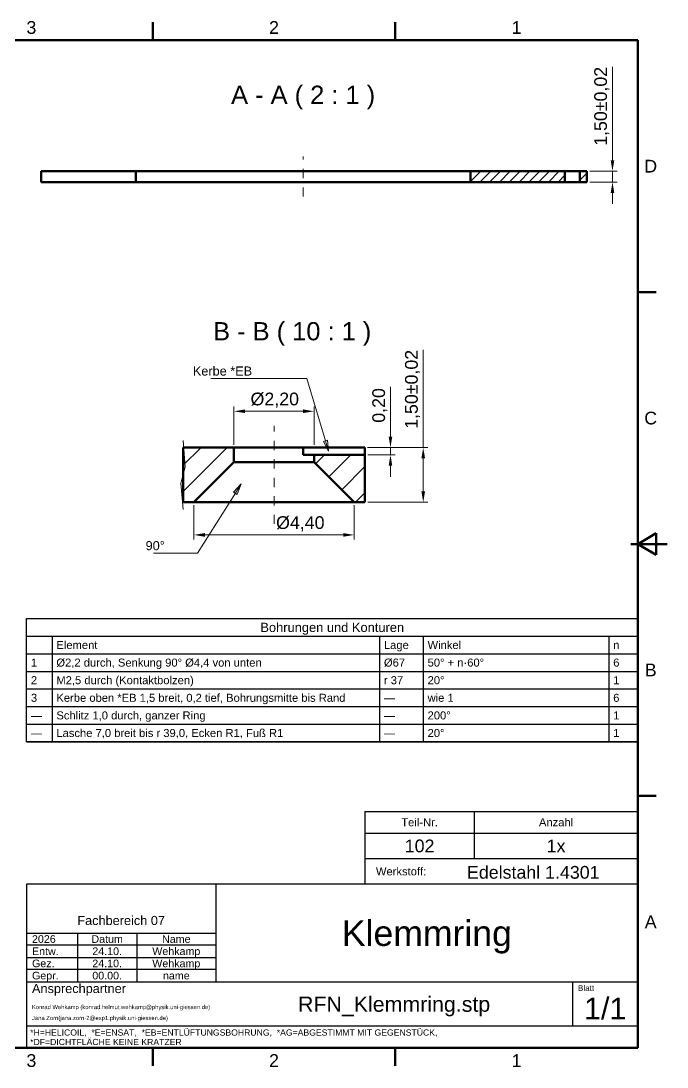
# Model space of a CAD drawing. Header units: inches. Extents: x 0.8 to 17.2, y 0.6 to 12.1.
# Drawn here: x 10.21 to 17.2, y 0.68 to 12.01 of the extents above; entities that cross this region are included whole.
import ezdxf
from ezdxf.enums import TextEntityAlignment as Align

# ---------------------------------------------------------------- set-up
doc = ezdxf.new("R2010")
doc.units = ezdxf.units.IN
doc.header["$MEASUREMENT"] = 0
doc.linetypes.add('CENTER2', pattern=[1.125, 0.75, -0.125, 0.125, -0.125])
doc.layers.get('0').update_dxf_attribs({"lineweight": 25})
for name, color, linetype, lineweight in [('BEMASSUNG', 7, 'Continuous', 18), ('MITTELLINIE', 7, 'CENTER2', 18), ('RAHMEN', 7, 'Continuous', 50), ('SCHRAFFUR', 7, 'Continuous', 18), ('SCHRIFTFELD', 7, 'Continuous', 25), ('SICHTKANTE', 7, 'Continuous', 50), ('TEXT', 7, 'Continuous', 18)]:
    doc.layers.add(name, color=color, linetype=linetype, lineweight=lineweight)
doc.styles.add('ISO_14', font='arial.ttf')
doc.styles.add('ISO_15', font='arial.ttf')
doc.styles.add('ISO_20', font='arial.ttf')
doc.styles.add('ISO_72', font='arial.ttf')
doc.styles.add('ISO_75', font='arial.ttf')
doc.styles.add('ISO_76', font='arial.ttf')
doc.styles.add('ISO_78', font='arial.ttf')
doc.styles.add('ISO_79', font='arial.ttf')
doc.styles.add('ISO_80', font='arial.ttf')
doc.styles.add('ISO_82', font='arial.ttf')
doc.styles.add('ISO_83', font='arial.ttf')
doc.styles.add('ISO_84', font='arial.ttf')
doc.styles.add('ISO_85', font='arial.ttf')
doc.styles.add('ISO_86', font='arial.ttf')
doc.styles.add('ISO_87', font='arial.ttf')
doc.styles.add('ISO_89', font='arial.ttf')
doc.styles.add('ISO_92', font='arial.ttf')
doc.styles.add('ISO_95', font='arial.ttf')
doc.styles.add('ISO_98', font='arial.ttf')
doc.styles.add('ISO_DWG_RFN', font='arial.ttf')
doc.dimstyles.new('DWG_RFN', dxfattribs={"dimtxt": 0.137795, "dimasz": 0.11811, "dimexe": 0.049213, "dimexo": 0.031496, "dimgap": 0.031496, "dimtad": 1, "dimlfac": 25.4, "dimtxsty": 'ISO_DWG_RFN', "dimcen": 2.5, "dimclrd": 7, "dimclre": 7, "dimclrt": 7, "dimadec": 1, "dimazin": 3, "dimtfac": 1, "dimtmove": 0, "dimatfit": 3, "dimfxl": 0, "dimlwd": 18, "dimlwe": 18})

# ---------------------------------------------------------------- blocks, each defined once
blk = doc.blocks.new('Leader Text1')
at = {"layer": 'BEMASSUNG', "color": 7, "lineweight": 18}
for p, q in [((13.299, 8.136), (12.748, 8.136)), ((13.501, 7.462), (13.299, 8.136)), ((13.524, 7.468), (13.479, 7.455)), ((13.479, 7.455), (13.535, 7.348)), ((13.501, 7.462), (13.535, 7.348)), ((13.535, 7.348), (13.524, 7.468))]:
    blk.add_line(p, q, dxfattribs=at)
at = {"layer": 'BEMASSUNG', "color": 7, "lineweight": 18, "flags": 128}
blk.add_lwpolyline([(13.479, 7.455), (13.535, 7.348), (13.524, 7.468), (13.479, 7.455)], dxfattribs=at)
at = {"layer": 'BEMASSUNG', "color": 7}
blk.add_solid([(13.479, 7.455), (13.535, 7.348), (13.524, 7.468), (13.479, 7.455)], dxfattribs=at)
blk = doc.blocks.new('Leader Text2')
at = {"layer": 'BEMASSUNG', "color": 7, "lineweight": 18}
for p, q in [((12.591, 6.994), (12.508, 6.907)), ((12.527, 6.894), (12.591, 6.994)), ((12.547, 6.882), (12.591, 6.994)), ((12.527, 6.894), (12.118, 6.246)), ((12.508, 6.907), (12.547, 6.882)), ((12.118, 6.246), (11.803, 6.246))]:
    blk.add_line(p, q, dxfattribs=at)
at = {"layer": 'BEMASSUNG', "color": 7, "lineweight": 18, "flags": 128}
blk.add_lwpolyline([(12.547, 6.882), (12.591, 6.994), (12.508, 6.907), (12.547, 6.882)], dxfattribs=at)
at = {"layer": 'BEMASSUNG', "color": 7}
blk.add_solid([(12.547, 6.882), (12.591, 6.994), (12.508, 6.907), (12.547, 6.882)], dxfattribs=at)
blk = doc.blocks.new('Hatch_1')
at = {"layer": 'SCHRAFFUR', "color": 7, "linetype": 'Continuous', "lineweight": 18}
blk.add_line((15.514, 9.786), (15.591, 9.863), dxfattribs=at)
blk = doc.blocks.new('Hatch_2')
at = {"layer": 'SCHRAFFUR', "color": 7, "linetype": 'Continuous', "lineweight": 18}
for p, q in [((14.331, 9.876), (14.337, 9.882)), ((14.331, 9.77), (14.443, 9.882)), ((14.431, 9.764), (14.549, 9.882)), ((14.537, 9.764), (14.655, 9.882)), ((14.643, 9.764), (14.761, 9.882)), ((14.749, 9.764), (14.867, 9.882)), ((14.855, 9.764), (14.973, 9.882)), ((14.961, 9.764), (15.079, 9.882)), ((15.067, 9.764), (15.185, 9.882)), ((15.173, 9.764), (15.291, 9.882)), ((15.279, 9.764), (15.352, 9.837))]:
    blk.add_line(p, q, dxfattribs=at)
blk = doc.blocks.new('Hatch_3')
at = {"layer": 'SCHRAFFUR', "color": 7, "linetype": 'Continuous', "lineweight": 18}
for p, q in [((11.22, 6.695), (11.415, 6.89)), ((11.22, 6.412), (11.698, 6.89))]:
    blk.add_line(p, q, dxfattribs=at)
blk = doc.blocks.new('Hatch_4')
at = {"layer": 'SCHRAFFUR', "color": 7, "linetype": 'Continuous', "lineweight": 18}
for p, q in [((12.655, 6.715), (12.751, 6.811)), ((12.796, 6.574), (13.034, 6.811)), ((12.938, 6.432), (13.189, 6.684)), ((13.087, 6.299), (13.189, 6.401))]:
    blk.add_line(p, q, dxfattribs=at)
blk = doc.blocks.new('*D15')
at = {"layer": 'BEMASSUNG', "color": 7, "lineweight": 18, "transparency": 16777216}
for p, q in [((14.205, 7.506), (14.205, 8.046)), ((13.958, 7.388), (14.254, 7.388)), ((14.205, 7.309), (14.205, 7.388)), ((13.961, 7.309), (14.254, 7.309)), ((14.205, 7.191), (14.205, 7.073))]:
    blk.add_line(p, q, dxfattribs=at)
at = {"layer": 'BEMASSUNG', "color": 7, "transparency": 16777216}
for points in [[(14.185, 7.506), (14.224, 7.506), (14.205, 7.388)], [(14.185, 7.191), (14.224, 7.191), (14.205, 7.309)]]:
    blk.add_solid(points, dxfattribs=at)
at = {"layer": 'Defpoints', "color": 0, "transparency": 16777216}
for p in [(13.926, 7.388), (14.205, 7.388), (13.929, 7.309)]:
    blk.add_point(p, dxfattribs=at)
at = {"layer": 'BEMASSUNG', "color": 7, "lineweight": 18, "transparency": 16777216, "insert": (14.008, 7.657), "char_height": 0.1378, "attachment_point": 1, "rotation": 90, "style": 'ISO_DWG_RFN'}
blk.add_mtext('\\A1;{0,20}', dxfattribs=at)
blk = doc.blocks.new('*D16')
at = {"layer": 'BEMASSUNG', "color": 7, "lineweight": 18, "transparency": 16777216}
for p, q in [((12.079, 6.766), (12.079, 6.394)), ((13.811, 6.766), (13.811, 6.394)), ((12.197, 6.443), (13.693, 6.443))]:
    blk.add_line(p, q, dxfattribs=at)
at = {"layer": 'BEMASSUNG', "color": 7, "transparency": 16777216}
for points in [[(12.197, 6.463), (12.197, 6.423), (12.079, 6.443)], [(13.693, 6.463), (13.693, 6.423), (13.811, 6.443)]]:
    blk.add_solid(points, dxfattribs=at)
at = {"layer": 'Defpoints', "color": 0, "transparency": 16777216}
for p in [(12.079, 6.797), (13.811, 6.797), (13.811, 6.443)]:
    blk.add_point(p, dxfattribs=at)
at = {"layer": 'BEMASSUNG', "color": 7, "lineweight": 18, "transparency": 16777216, "insert": (12.967, 6.645), "char_height": 0.1378, "attachment_point": 1, "style": 'ISO_DWG_RFN'}
blk.add_mtext('\\A1;{Ø4,40}', dxfattribs=at)
blk = doc.blocks.new('*D17')
at = {"layer": 'BEMASSUNG', "color": 7, "lineweight": 18, "transparency": 16777216}
for p, q in [((12.512, 7.419), (12.512, 7.831)), ((13.378, 7.419), (13.378, 7.831)), ((12.63, 7.781), (13.26, 7.781))]:
    blk.add_line(p, q, dxfattribs=at)
at = {"layer": 'BEMASSUNG', "color": 7, "transparency": 16777216}
for points in [[(12.63, 7.801), (12.63, 7.762), (12.512, 7.781)], [(13.26, 7.801), (13.26, 7.762), (13.378, 7.781)]]:
    blk.add_solid(points, dxfattribs=at)
at = {"layer": 'Defpoints', "color": 0, "transparency": 16777216}
for p in [(13.378, 7.781), (12.512, 7.388), (13.378, 7.388)]:
    blk.add_point(p, dxfattribs=at)
at = {"layer": 'BEMASSUNG', "color": 7, "lineweight": 18, "transparency": 16777216, "insert": (12.691, 7.983), "char_height": 0.1378, "attachment_point": 1, "style": 'ISO_DWG_RFN'}
blk.add_mtext('\\A1;{Ø2,20}', dxfattribs=at)
blk = doc.blocks.new('*D18')
at = {"layer": 'BEMASSUNG', "color": 7, "lineweight": 18, "transparency": 16777216}
for p, q in [((16.606, 10.498), (16.606, 11.509)), ((16.362, 10.38), (16.656, 10.38)), ((16.606, 10.262), (16.606, 10.38)), ((16.362, 10.262), (16.656, 10.262)), ((16.606, 10.144), (16.606, 10.026))]:
    blk.add_line(p, q, dxfattribs=at)
at = {"layer": 'BEMASSUNG', "color": 7, "transparency": 16777216}
for points in [[(16.587, 10.498), (16.626, 10.498), (16.606, 10.38)], [(16.587, 10.144), (16.626, 10.144), (16.606, 10.262)]]:
    blk.add_solid(points, dxfattribs=at)
at = {"layer": 'Defpoints', "color": 0, "transparency": 16777216}
for p in [(16.331, 10.38), (16.606, 10.38), (16.331, 10.262)]:
    blk.add_point(p, dxfattribs=at)
at = {"layer": 'BEMASSUNG', "color": 7, "lineweight": 18, "transparency": 16777216, "insert": (16.409, 10.654), "char_height": 0.1378, "attachment_point": 1, "rotation": 90, "style": 'ISO_DWG_RFN'}
blk.add_mtext('\\A1;{1,50±0,02}', dxfattribs=at)
blk = doc.blocks.new('*D24')
at = {"layer": 'BEMASSUNG', "color": 7, "lineweight": 18, "transparency": 16777216}
for p, q in [((14.559, 7.388), (14.559, 8.446)), ((13.958, 7.388), (14.608, 7.388)), ((14.559, 6.915), (14.559, 7.27)), ((13.961, 6.797), (14.608, 6.797))]:
    blk.add_line(p, q, dxfattribs=at)
at = {"layer": 'BEMASSUNG', "color": 7, "transparency": 16777216}
for points in [[(14.539, 7.27), (14.579, 7.27), (14.559, 7.388)], [(14.539, 6.915), (14.579, 6.915), (14.559, 6.797)]]:
    blk.add_solid(points, dxfattribs=at)
at = {"layer": 'Defpoints', "color": 0, "transparency": 16777216}
for p in [(13.926, 7.388), (14.559, 7.388), (13.929, 6.797)]:
    blk.add_point(p, dxfattribs=at)
at = {"layer": 'BEMASSUNG', "color": 7, "lineweight": 18, "transparency": 16777216, "insert": (14.362, 7.591), "char_height": 0.1378, "attachment_point": 1, "rotation": 90, "style": 'ISO_DWG_RFN'}
blk.add_mtext('\\A1;{1,50±0,02}', dxfattribs=at)

msp = doc.modelspace()

# ---------------------------------------------------------------- linework, layer by layer
at = {"layer": 'BEMASSUNG'}
for p, q in [((12.74803, 8.13583), (12.26083, 8.13583)), ((11.80315, 6.24606), (11.64075, 6.24606))]:
    msp.add_line(p, q, dxfattribs=at)
at = {"layer": 'MITTELLINIE', "ltscale": 0.096238}
msp.add_line((13.25984, 10.10433), (13.25984, 10.5374), dxfattribs=at)
at = {"layer": 'MITTELLINIE', "ltscale": 0.085898}
msp.add_line((12.94488, 6.56102), (12.94488, 7.62402), dxfattribs=at)
at = {"layer": 'RAHMEN'}
for p, q in [((11.63255, 11.79724), (11.63255, 11.99409)), ((14.25722, 11.79724), (14.25722, 11.99409)), ((16.88189, 11.79724), (1.13386, 11.79724)), ((16.88189, 0.89173), (16.88189, 11.79724)), ((16.88189, 9.07087), (17.07874, 9.07087)), ((17.07874, 6.4626), (16.88189, 6.34449)), ((17.07874, 6.22638), (17.07874, 6.4626)), ((17.19685, 6.34449), (16.80315, 6.34449)), ((16.88189, 6.34449), (17.07874, 6.34449)), ((16.88189, 6.34449), (17.07874, 6.22638)), ((16.88189, 3.61811), (17.07874, 3.61811)), ((1.13386, 0.89173), (16.88189, 0.89173)), ((11.63255, 0.89173), (11.63255, 0.69488)), ((14.25722, 0.89173), (14.25722, 0.69488))]:
    msp.add_line(p, q, dxfattribs=at)
at = {"layer": 'SCHRIFTFELD'}
for p, q in [((10.26772, 5.5374), (16.88189, 5.5374)), ((10.26772, 4.20354), (10.26772, 5.5374)), ((16.88189, 5.5374), (16.88189, 4.20354)), ((10.26772, 5.34685), (16.88189, 5.34685)), ((10.54331, 5.34685), (10.54331, 4.20354)), ((14.08661, 5.34685), (14.08661, 4.20354)), ((14.55906, 5.34685), (14.55906, 4.20354)), ((16.56693, 5.34685), (16.56693, 4.20354)), ((10.26772, 5.1563), (16.88189, 5.1563)), ((10.26772, 4.96575), (16.88189, 4.96575)), ((10.26772, 4.7752), (16.88189, 4.7752)), ((10.26772, 4.58465), (16.88189, 4.58465)), ((10.26772, 4.39409), (16.88189, 4.39409)), ((16.88189, 4.20354), (10.26772, 4.20354)), ((10.26772, 4.20354), (16.88189, 4.20354)), ((13.92913, 3.45079), (13.92913, 2.66339)), ((13.92913, 3.45079), (16.88189, 3.45079)), ((15.11024, 3.45079), (15.11024, 2.93898)), ((13.92913, 3.21457), (16.88189, 3.21457)), ((13.92913, 2.93898), (16.88189, 2.93898)), ((10.26772, 2.66339), (10.26772, 0.89173)), ((16.88189, 2.66339), (10.26772, 2.66339)), ((12.31496, 2.66339), (12.31496, 1.60433)), ((16.88189, 0.89173), (16.88189, 2.66339)), ((10.26772, 2.13189), (12.31496, 2.13189)), ((10.8189, 2.13189), (10.8189, 1.60433)), ((11.46063, 2.13189), (11.46063, 1.60433)), ((10.26772, 2.00591), (12.31496, 2.00591)), ((10.26772, 1.86811), (12.31496, 1.86811)), ((10.26772, 1.74213), (12.31496, 1.74213)), ((10.26772, 1.60433), (16.88189, 1.60433)), ((16.17323, 1.60433), (16.17323, 1.12795)), ((10.26772, 1.12795), (16.88189, 1.12795)), ((10.26772, 0.89173), (16.88189, 0.89173))]:
    msp.add_line(p, q, dxfattribs=at)
at = {"layer": 'SICHTKANTE'}
for p, q in [((11.44925, 10.37992), (10.42547, 10.37992)), ((10.42547, 10.26181), (10.42547, 10.37992)), ((11.46484, 10.37992), (11.44925, 10.37992)), ((11.44925, 10.26181), (11.44925, 10.37992)), ((11.48044, 10.37992), (11.46484, 10.37992)), ((11.49604, 10.37992), (11.48044, 10.37992)), ((11.52612, 10.37992), (11.49604, 10.37992)), ((11.56706, 10.37992), (11.52612, 10.37992)), ((11.608, 10.37992), (11.56706, 10.37992)), ((11.65227, 10.37992), (11.608, 10.37992)), ((11.71654, 10.37992), (11.65227, 10.37992)), ((11.7808, 10.37992), (11.71654, 10.37992)), ((11.84506, 10.37992), (11.7808, 10.37992)), ((11.92371, 10.37992), (11.84506, 10.37992)), ((12.00812, 10.37992), (11.92371, 10.37992)), ((12.09252, 10.37992), (12.00812, 10.37992)), ((12.18149, 10.37992), (12.09252, 10.37992)), ((12.28186, 10.37992), (12.18149, 10.37992)), ((12.38224, 10.37992), (12.28186, 10.37992)), ((12.48261, 10.37992), (12.38224, 10.37992)), ((12.59242, 10.37992), (12.48261, 10.37992)), ((12.70379, 10.37992), (12.59242, 10.37992)), ((12.81517, 10.37992), (12.70379, 10.37992)), ((12.92891, 10.37992), (12.81517, 10.37992)), ((13.04578, 10.37992), (12.92891, 10.37992)), ((13.16265, 10.37992), (13.04578, 10.37992)), ((13.27953, 10.37992), (13.16265, 10.37992)), ((13.39612, 10.37992), (13.27953, 10.37992)), ((13.51271, 10.37992), (13.39612, 10.37992)), ((13.6293, 10.37992), (13.51271, 10.37992)), ((13.74243, 10.37992), (13.6293, 10.37992)), ((13.85297, 10.37992), (13.74243, 10.37992)), ((13.96351, 10.37992), (13.85297, 10.37992)), ((14.07241, 10.37992), (13.96351, 10.37992)), ((14.17143, 10.37992), (14.07241, 10.37992)), ((14.27045, 10.37992), (14.17143, 10.37992)), ((14.36948, 10.37992), (14.27045, 10.37992)), ((14.45678, 10.37992), (14.36948, 10.37992)), ((14.53939, 10.37992), (14.45678, 10.37992)), ((14.622, 10.37992), (14.53939, 10.37992)), ((14.69875, 10.37992), (14.622, 10.37992)), ((14.76086, 10.37992), (14.69875, 10.37992)), ((14.82297, 10.37992), (14.76086, 10.37992)), ((14.88508, 10.37992), (14.82297, 10.37992)), ((14.92698, 10.37992), (14.88508, 10.37992)), ((14.96552, 10.37992), (14.92698, 10.37992)), ((15.00406, 10.37992), (14.96552, 10.37992)), ((15.03168, 10.37992), (15.00406, 10.37992)), ((15.04474, 10.37992), (15.03168, 10.37992)), ((15.0578, 10.37992), (15.04474, 10.37992)), ((15.07087, 10.37992), (15.0578, 10.37992)), ((15.07087, 10.37992), (16.09252, 10.37992)), ((15.07087, 10.26181), (15.07087, 10.37992)), ((16.09311, 10.37992), (16.09252, 10.37992)), ((16.09252, 10.26181), (16.09252, 10.37992)), ((16.0937, 10.37992), (16.09311, 10.37992)), ((16.09429, 10.37992), (16.0937, 10.37992)), ((16.09554, 10.37992), (16.09429, 10.37992)), ((16.09728, 10.37992), (16.09554, 10.37992)), ((16.09902, 10.37992), (16.09728, 10.37992)), ((16.10091, 10.37992), (16.09902, 10.37992)), ((16.10372, 10.37992), (16.10091, 10.37992)), ((16.10652, 10.37992), (16.10372, 10.37992)), ((16.10933, 10.37992), (16.10652, 10.37992)), ((16.11279, 10.37992), (16.10933, 10.37992)), ((16.11652, 10.37992), (16.11279, 10.37992)), ((16.12024, 10.37992), (16.11652, 10.37992)), ((16.12418, 10.37992), (16.12024, 10.37992)), ((16.12865, 10.37992), (16.12418, 10.37992)), ((16.13311, 10.37992), (16.12865, 10.37992)), ((16.13757, 10.37992), (16.13311, 10.37992)), ((16.14247, 10.37992), (16.13757, 10.37992)), ((16.14745, 10.37992), (16.14247, 10.37992)), ((16.15243, 10.37992), (16.14745, 10.37992)), ((16.15751, 10.37992), (16.15243, 10.37992)), ((16.16275, 10.37992), (16.15751, 10.37992)), ((16.16799, 10.37992), (16.16275, 10.37992)), ((16.17323, 10.37992), (16.16799, 10.37992)), ((16.17847, 10.37992), (16.17323, 10.37992)), ((16.1837, 10.37992), (16.17847, 10.37992)), ((16.18894, 10.37992), (16.1837, 10.37992)), ((16.19403, 10.37992), (16.18894, 10.37992)), ((16.19901, 10.37992), (16.19403, 10.37992)), ((16.20398, 10.37992), (16.19901, 10.37992)), ((16.20888, 10.37992), (16.20398, 10.37992)), ((16.21335, 10.37992), (16.20888, 10.37992)), ((16.21781, 10.37992), (16.21335, 10.37992)), ((16.22227, 10.37992), (16.21781, 10.37992)), ((16.22621, 10.37992), (16.22227, 10.37992)), ((16.22994, 10.37992), (16.22621, 10.37992)), ((16.23367, 10.37992), (16.22994, 10.37992)), ((16.23713, 10.37992), (16.23367, 10.37992)), ((16.23993, 10.37992), (16.23713, 10.37992)), ((16.24274, 10.37992), (16.23993, 10.37992)), ((16.24554, 10.37992), (16.24274, 10.37992)), ((16.24744, 10.37992), (16.24554, 10.37992)), ((16.24918, 10.37992), (16.24744, 10.37992)), ((16.25092, 10.37992), (16.24918, 10.37992)), ((16.25217, 10.37992), (16.25092, 10.37992)), ((16.25276, 10.37992), (16.25217, 10.37992)), ((16.25335, 10.37992), (16.25276, 10.37992)), ((16.25394, 10.37992), (16.25335, 10.37992)), ((16.25394, 10.37992), (16.33071, 10.37992)), ((16.25394, 10.26181), (16.25394, 10.37992)), ((16.33071, 10.37992), (16.33071, 10.26181)), ((11.44925, 10.26181), (10.42547, 10.26181)), ((11.46484, 10.26181), (11.44925, 10.26181)), ((11.48044, 10.26181), (11.46484, 10.26181)), ((11.49604, 10.26181), (11.48044, 10.26181)), ((11.52612, 10.26181), (11.49604, 10.26181)), ((11.56706, 10.26181), (11.52612, 10.26181)), ((11.608, 10.26181), (11.56706, 10.26181)), ((11.65227, 10.26181), (11.608, 10.26181)), ((11.71654, 10.26181), (11.65227, 10.26181)), ((11.7808, 10.26181), (11.71654, 10.26181)), ((11.84506, 10.26181), (11.7808, 10.26181)), ((11.92371, 10.26181), (11.84506, 10.26181)), ((12.00812, 10.26181), (11.92371, 10.26181)), ((12.09252, 10.26181), (12.00812, 10.26181)), ((12.18149, 10.26181), (12.09252, 10.26181)), ((12.28186, 10.26181), (12.18149, 10.26181)), ((12.38224, 10.26181), (12.28186, 10.26181)), ((12.48261, 10.26181), (12.38224, 10.26181)), ((12.59242, 10.26181), (12.48261, 10.26181)), ((12.70379, 10.26181), (12.59242, 10.26181)), ((12.81517, 10.26181), (12.70379, 10.26181)), ((12.92891, 10.26181), (12.81517, 10.26181)), ((13.04578, 10.26181), (12.92891, 10.26181)), ((13.16265, 10.26181), (13.04578, 10.26181)), ((13.27953, 10.26181), (13.16265, 10.26181)), ((13.39612, 10.26181), (13.27953, 10.26181)), ((13.51271, 10.26181), (13.39612, 10.26181)), ((13.6293, 10.26181), (13.51271, 10.26181)), ((13.74243, 10.26181), (13.6293, 10.26181)), ((13.85297, 10.26181), (13.74243, 10.26181)), ((13.96351, 10.26181), (13.85297, 10.26181)), ((14.07241, 10.26181), (13.96351, 10.26181)), ((14.17143, 10.26181), (14.07241, 10.26181)), ((14.27045, 10.26181), (14.17143, 10.26181)), ((14.36948, 10.26181), (14.27045, 10.26181)), ((14.45678, 10.26181), (14.36948, 10.26181)), ((14.53939, 10.26181), (14.45678, 10.26181)), ((14.622, 10.26181), (14.53939, 10.26181)), ((14.69875, 10.26181), (14.622, 10.26181)), ((14.76086, 10.26181), (14.69875, 10.26181)), ((14.82297, 10.26181), (14.76086, 10.26181)), ((14.88508, 10.26181), (14.82297, 10.26181)), ((14.92698, 10.26181), (14.88508, 10.26181)), ((14.96552, 10.26181), (14.92698, 10.26181)), ((15.00406, 10.26181), (14.96552, 10.26181)), ((15.03168, 10.26181), (15.00406, 10.26181)), ((15.04474, 10.26181), (15.03168, 10.26181)), ((15.0578, 10.26181), (15.04474, 10.26181)), ((15.07087, 10.26181), (15.0578, 10.26181)), ((15.07087, 10.26181), (16.09252, 10.26181)), ((16.09311, 10.26181), (16.09252, 10.26181)), ((16.0937, 10.26181), (16.09311, 10.26181)), ((16.09429, 10.26181), (16.0937, 10.26181)), ((16.09554, 10.26181), (16.09429, 10.26181)), ((16.09728, 10.26181), (16.09554, 10.26181)), ((16.09902, 10.26181), (16.09728, 10.26181)), ((16.10091, 10.26181), (16.09902, 10.26181)), ((16.10372, 10.26181), (16.10091, 10.26181)), ((16.10652, 10.26181), (16.10372, 10.26181)), ((16.10933, 10.26181), (16.10652, 10.26181)), ((16.11279, 10.26181), (16.10933, 10.26181)), ((16.11652, 10.26181), (16.11279, 10.26181)), ((16.12024, 10.26181), (16.11652, 10.26181)), ((16.12418, 10.26181), (16.12024, 10.26181)), ((16.12865, 10.26181), (16.12418, 10.26181)), ((16.13311, 10.26181), (16.12865, 10.26181)), ((16.13757, 10.26181), (16.13311, 10.26181)), ((16.14247, 10.26181), (16.13757, 10.26181)), ((16.14745, 10.26181), (16.14247, 10.26181)), ((16.15243, 10.26181), (16.14745, 10.26181)), ((16.15751, 10.26181), (16.15243, 10.26181)), ((16.16275, 10.26181), (16.15751, 10.26181)), ((16.16799, 10.26181), (16.16275, 10.26181)), ((16.17323, 10.26181), (16.16799, 10.26181)), ((16.17847, 10.26181), (16.17323, 10.26181)), ((16.1837, 10.26181), (16.17847, 10.26181)), ((16.18894, 10.26181), (16.1837, 10.26181)), ((16.19403, 10.26181), (16.18894, 10.26181)), ((16.19901, 10.26181), (16.19403, 10.26181)), ((16.20398, 10.26181), (16.19901, 10.26181)), ((16.20888, 10.26181), (16.20398, 10.26181)), ((16.21335, 10.26181), (16.20888, 10.26181)), ((16.21781, 10.26181), (16.21335, 10.26181)), ((16.22227, 10.26181), (16.21781, 10.26181)), ((16.22621, 10.26181), (16.22227, 10.26181)), ((16.22994, 10.26181), (16.22621, 10.26181)), ((16.23367, 10.26181), (16.22994, 10.26181)), ((16.23713, 10.26181), (16.23367, 10.26181)), ((16.23993, 10.26181), (16.23713, 10.26181)), ((16.24274, 10.26181), (16.23993, 10.26181)), ((16.24554, 10.26181), (16.24274, 10.26181)), ((16.24744, 10.26181), (16.24554, 10.26181)), ((16.24918, 10.26181), (16.24744, 10.26181)), ((16.25092, 10.26181), (16.24918, 10.26181)), ((16.25217, 10.26181), (16.25092, 10.26181)), ((16.25276, 10.26181), (16.25217, 10.26181)), ((16.25335, 10.26181), (16.25276, 10.26181)), ((16.25394, 10.26181), (16.25335, 10.26181)), ((16.25394, 10.26181), (16.33071, 10.26181)), ((11.96063, 7.3878), (12.51181, 7.3878)), ((11.96063, 6.79724), (11.96063, 7.3878)), ((12.51365, 7.3878), (12.51181, 7.3878)), ((12.51181, 7.23031), (12.51181, 7.3878)), ((12.51549, 7.3878), (12.51365, 7.3878)), ((12.51733, 7.3878), (12.51549, 7.3878)), ((12.52123, 7.3878), (12.51733, 7.3878)), ((12.5267, 7.3878), (12.52123, 7.3878)), ((12.53216, 7.3878), (12.5267, 7.3878)), ((12.53811, 7.3878), (12.53216, 7.3878)), ((12.54704, 7.3878), (12.53811, 7.3878)), ((12.55596, 7.3878), (12.54704, 7.3878)), ((12.56489, 7.3878), (12.55596, 7.3878)), ((12.5761, 7.3878), (12.56489, 7.3878)), ((12.58823, 7.3878), (12.5761, 7.3878)), ((12.60036, 7.3878), (12.58823, 7.3878)), ((12.6133, 7.3878), (12.60036, 7.3878)), ((12.62828, 7.3878), (12.6133, 7.3878)), ((12.64326, 7.3878), (12.62828, 7.3878)), ((12.65824, 7.3878), (12.64326, 7.3878)), ((12.67529, 7.3878), (12.65824, 7.3878)), ((12.69269, 7.3878), (12.67529, 7.3878)), ((12.71008, 7.3878), (12.69269, 7.3878)), ((12.7283, 7.3878), (12.71008, 7.3878)), ((12.7476, 7.3878), (12.7283, 7.3878)), ((12.76691, 7.3878), (12.7476, 7.3878)), ((12.78621, 7.3878), (12.76691, 7.3878)), ((12.80686, 7.3878), (12.78621, 7.3878)), ((12.82751, 7.3878), (12.80686, 7.3878)), ((12.84816, 7.3878), (12.82751, 7.3878)), ((12.86924, 7.3878), (12.84816, 7.3878)), ((12.89064, 7.3878), (12.86924, 7.3878)), ((12.91204, 7.3878), (12.89064, 7.3878)), ((12.93345, 7.3878), (12.91204, 7.3878)), ((12.95497, 7.3878), (12.93345, 7.3878)), ((12.97649, 7.3878), (12.95497, 7.3878)), ((12.99801, 7.3878), (12.97649, 7.3878)), ((13.01917, 7.3878), (12.99801, 7.3878)), ((13.04019, 7.3878), (13.01917, 7.3878)), ((13.06121, 7.3878), (13.04019, 7.3878)), ((13.0819, 7.3878), (13.06121, 7.3878)), ((13.10181, 7.3878), (13.0819, 7.3878)), ((13.12171, 7.3878), (13.10181, 7.3878)), ((13.14161, 7.3878), (13.12171, 7.3878)), ((13.16006, 7.3878), (13.14161, 7.3878)), ((13.17827, 7.3878), (13.16006, 7.3878)), ((13.19648, 7.3878), (13.17827, 7.3878)), ((13.21373, 7.3878), (13.19648, 7.3878)), ((13.22972, 7.3878), (13.21373, 7.3878)), ((13.2457, 7.3878), (13.22972, 7.3878)), ((13.26168, 7.3878), (13.2457, 7.3878)), ((13.26168, 7.3878), (13.92606, 7.3878)), ((13.26168, 7.30906), (13.26168, 7.3878)), ((13.92606, 7.30906), (13.92606, 7.3878)), ((13.26616, 7.30906), (13.26168, 7.30906)), ((13.27064, 7.30906), (13.26616, 7.30906)), ((13.27512, 7.30906), (13.27064, 7.30906)), ((13.27945, 7.30906), (13.27512, 7.30906)), ((13.28365, 7.30906), (13.27945, 7.30906)), ((13.28785, 7.30906), (13.28365, 7.30906)), ((13.29201, 7.30906), (13.28785, 7.30906)), ((13.29592, 7.30906), (13.29201, 7.30906)), ((13.29983, 7.30906), (13.29592, 7.30906)), ((13.30375, 7.30906), (13.29983, 7.30906)), ((13.30744, 7.30906), (13.30375, 7.30906)), ((13.31105, 7.30906), (13.30744, 7.30906)), ((13.31466, 7.30906), (13.31105, 7.30906)), ((13.31819, 7.30906), (13.31466, 7.30906)), ((13.32148, 7.30906), (13.31819, 7.30906)), ((13.32478, 7.30906), (13.32148, 7.30906)), ((13.32808, 7.30906), (13.32478, 7.30906)), ((13.3311, 7.30906), (13.32808, 7.30906)), ((13.33408, 7.30906), (13.3311, 7.30906)), ((13.33706, 7.30906), (13.33408, 7.30906)), ((13.3399, 7.30906), (13.33706, 7.30906)), ((13.34254, 7.30906), (13.3399, 7.30906)), ((13.34519, 7.30906), (13.34254, 7.30906)), ((13.34784, 7.30906), (13.34519, 7.30906)), ((13.35015, 7.30906), (13.34784, 7.30906)), ((13.35246, 7.30906), (13.35015, 7.30906)), ((13.35477, 7.30906), (13.35246, 7.30906)), ((13.35688, 7.30906), (13.35477, 7.30906)), ((13.35885, 7.30906), (13.35688, 7.30906)), ((13.36081, 7.30906), (13.35885, 7.30906)), ((13.36273, 7.30906), (13.36081, 7.30906)), ((13.36435, 7.30906), (13.36273, 7.30906)), ((13.36596, 7.30906), (13.36435, 7.30906)), ((13.36758, 7.30906), (13.36596, 7.30906)), ((13.36894, 7.30906), (13.36758, 7.30906)), ((13.3702, 7.30906), (13.36894, 7.30906)), ((13.37147, 7.30906), (13.3702, 7.30906)), ((13.37263, 7.30906), (13.37147, 7.30906)), ((13.37353, 7.30906), (13.37263, 7.30906)), ((13.37443, 7.30906), (13.37353, 7.30906)), ((13.37534, 7.30906), (13.37443, 7.30906)), ((13.37593, 7.30906), (13.37534, 7.30906)), ((13.37648, 7.30906), (13.37593, 7.30906)), ((13.37702, 7.30906), (13.37648, 7.30906)), ((13.37741, 7.30906), (13.37702, 7.30906)), ((13.37759, 7.30906), (13.37741, 7.30906)), ((13.37777, 7.30906), (13.37759, 7.30906)), ((13.37795, 7.30906), (13.37777, 7.30906)), ((13.37795, 7.30906), (13.92913, 7.30906)), ((13.37795, 7.23031), (13.37795, 7.30906)), ((13.92913, 6.79724), (13.92913, 7.30906)), ((12.51181, 7.23031), (12.07874, 6.79724)), ((12.51498, 7.23031), (12.51181, 7.23031)), ((12.51814, 7.23031), (12.51498, 7.23031)), ((12.52131, 7.23031), (12.51814, 7.23031)), ((12.52801, 7.23031), (12.52131, 7.23031)), ((12.53735, 7.23031), (12.52801, 7.23031)), ((12.54669, 7.23031), (12.53735, 7.23031)), ((12.55685, 7.23031), (12.54669, 7.23031)), ((12.5719, 7.23031), (12.55685, 7.23031)), ((12.58695, 7.23031), (12.5719, 7.23031)), ((12.60199, 7.23031), (12.58695, 7.23031)), ((12.62058, 7.23031), (12.60199, 7.23031)), ((12.64058, 7.23031), (12.62058, 7.23031)), ((12.66058, 7.23031), (12.64058, 7.23031)), ((12.68171, 7.23031), (12.66058, 7.23031)), ((12.70566, 7.23031), (12.68171, 7.23031)), ((12.72961, 7.23031), (12.70566, 7.23031)), ((12.75356, 7.23031), (12.72961, 7.23031)), ((12.77986, 7.23031), (12.75356, 7.23031)), ((12.80656, 7.23031), (12.77986, 7.23031)), ((12.83326, 7.23031), (12.80656, 7.23031)), ((12.86056, 7.23031), (12.83326, 7.23031)), ((12.88867, 7.23031), (12.86056, 7.23031)), ((12.91677, 7.23031), (12.88867, 7.23031)), ((12.94488, 7.23031), (12.91677, 7.23031)), ((12.97299, 7.23031), (12.94488, 7.23031)), ((13.0011, 7.23031), (12.97299, 7.23031)), ((13.0292, 7.23031), (13.0011, 7.23031)), ((13.05651, 7.23031), (13.0292, 7.23031)), ((13.0832, 7.23031), (13.05651, 7.23031)), ((13.1099, 7.23031), (13.0832, 7.23031)), ((13.13621, 7.23031), (13.1099, 7.23031)), ((13.16016, 7.23031), (13.13621, 7.23031)), ((13.1841, 7.23031), (13.16016, 7.23031)), ((13.20805, 7.23031), (13.1841, 7.23031)), ((13.22918, 7.23031), (13.20805, 7.23031)), ((13.24918, 7.23031), (13.22918, 7.23031)), ((13.26918, 7.23031), (13.24918, 7.23031)), ((13.28777, 7.23031), (13.26918, 7.23031)), ((13.30282, 7.23031), (13.28777, 7.23031)), ((13.31787, 7.23031), (13.30282, 7.23031)), ((13.33292, 7.23031), (13.31787, 7.23031)), ((13.34307, 7.23031), (13.33292, 7.23031)), ((13.35241, 7.23031), (13.34307, 7.23031)), ((13.36176, 7.23031), (13.35241, 7.23031)), ((13.36845, 7.23031), (13.36176, 7.23031)), ((13.37162, 7.23031), (13.36845, 7.23031)), ((13.37479, 7.23031), (13.37162, 7.23031)), ((13.37795, 7.23031), (13.37479, 7.23031)), ((13.37795, 7.23031), (13.81102, 6.79724)), ((11.96063, 6.79724), (12.07874, 6.79724)), ((12.08507, 6.79724), (12.07874, 6.79724)), ((12.09141, 6.79724), (12.08507, 6.79724)), ((12.09774, 6.79724), (12.09141, 6.79724)), ((12.11113, 6.79724), (12.09774, 6.79724)), ((12.12982, 6.79724), (12.11113, 6.79724)), ((12.1485, 6.79724), (12.12982, 6.79724)), ((12.16881, 6.79724), (12.1485, 6.79724)), ((12.19891, 6.79724), (12.16881, 6.79724)), ((12.22901, 6.79724), (12.19891, 6.79724)), ((12.25911, 6.79724), (12.22901, 6.79724)), ((12.29628, 6.79724), (12.25911, 6.79724)), ((12.33628, 6.79724), (12.29628, 6.79724)), ((12.37628, 6.79724), (12.33628, 6.79724)), ((12.41854, 6.79724), (12.37628, 6.79724)), ((12.46644, 6.79724), (12.41854, 6.79724)), ((12.51434, 6.79724), (12.46644, 6.79724)), ((12.56223, 6.79724), (12.51434, 6.79724)), ((12.61484, 6.79724), (12.56223, 6.79724)), ((12.66824, 6.79724), (12.61484, 6.79724)), ((12.72164, 6.79724), (12.66824, 6.79724)), ((12.77624, 6.79724), (12.72164, 6.79724)), ((12.83245, 6.79724), (12.77624, 6.79724)), ((12.88867, 6.79724), (12.83245, 6.79724)), ((12.94488, 6.79724), (12.88867, 6.79724)), ((13.0011, 6.79724), (12.94488, 6.79724)), ((13.05731, 6.79724), (13.0011, 6.79724)), ((13.11352, 6.79724), (13.05731, 6.79724)), ((13.16813, 6.79724), (13.11352, 6.79724)), ((13.22152, 6.79724), (13.16813, 6.79724)), ((13.27492, 6.79724), (13.22152, 6.79724)), ((13.32753, 6.79724), (13.27492, 6.79724)), ((13.37543, 6.79724), (13.32753, 6.79724)), ((13.42333, 6.79724), (13.37543, 6.79724)), ((13.47123, 6.79724), (13.42333, 6.79724)), ((13.51348, 6.79724), (13.47123, 6.79724)), ((13.55349, 6.79724), (13.51348, 6.79724)), ((13.59349, 6.79724), (13.55349, 6.79724)), ((13.63066, 6.79724), (13.59349, 6.79724)), ((13.66075, 6.79724), (13.63066, 6.79724)), ((13.69085, 6.79724), (13.66075, 6.79724)), ((13.72095, 6.79724), (13.69085, 6.79724)), ((13.74126, 6.79724), (13.72095, 6.79724)), ((13.75995, 6.79724), (13.74126, 6.79724)), ((13.77863, 6.79724), (13.75995, 6.79724)), ((13.79202, 6.79724), (13.77863, 6.79724)), ((13.79836, 6.79724), (13.79202, 6.79724)), ((13.80469, 6.79724), (13.79836, 6.79724)), ((13.81102, 6.79724), (13.80469, 6.79724)), ((13.81102, 6.79724), (13.92913, 6.79724))]:
    msp.add_line(p, q, dxfattribs=at)
at = {"layer": 'TEXT'}
for p, q in [((11.98425, 7.1811), (11.96063, 7.46654)), ((11.93701, 7.00394), (11.98425, 7.1811)), ((11.96063, 6.7185), (11.93701, 7.00394))]:
    msp.add_line(p, q, dxfattribs=at)

# ---------------------------------------------------------------- block references
for name in ['Hatch_2', 'Hatch_1', 'Hatch_3', 'Hatch_4']:
    msp.add_blockref(name, (0.74016, 0.49803))
at = {"layer": 'BEMASSUNG'}
for name in ['Leader Text1', 'Leader Text2']:
    msp.add_blockref(name, (0, 0), dxfattribs=at)

# ---------------------------------------------------------------- texts
at = {"layer": 'RAHMEN', "style": 'ISO_14'}
for s, p in [('3', (10.32021, 11.93504)), ('2', (12.94488, 11.93504)), ('1', (15.56955, 11.93504)), ('D', (17.01969, 10.43406)), ('C', (17.01969, 7.70768)), ('B', (17.01969, 4.9813)), ('A', (17.01969, 2.25492)), ('3', (10.32021, 0.75394)), ('2', (12.94488, 0.75394)), ('1', (15.56955, 0.75394))]:
    msp.add_text(s, height=0.1378, dxfattribs=at).set_placement(p, align=Align.MIDDLE_CENTER)
at = {"layer": 'SCHRIFTFELD'}
for s, height, style, p in [('Teil-Nr.', 0.086614, 'ISO_76', (14.51969, 3.33268)), ('Anzahl', 0.086614, 'ISO_76', (15.99606, 3.33268)), ('Fachbereich 07', 0.0984252, 'ISO_78', (11.29134, 2.26969))]:
    msp.add_text(s, height=height, dxfattribs=dict(at, style=style)).set_placement(p, align=Align.MIDDLE_CENTER)
for s, height, style, p in [('Werkstoff:', 0.086614, 'ISO_75', (14.04724, 2.80118)), ('Ansprechpartner', 0.0984252, 'ISO_79', (10.32677, 1.53346)), ('Blatt', 0.062992, 'ISO_80', (16.23228, 1.5374))]:
    msp.add_text(s, height=height, dxfattribs=dict(at, style=style)).set_placement(p, align=Align.MIDDLE_LEFT)
at = {"layer": 'SCHRIFTFELD', "color": 8, "true_color": 0x808080, "style": 'ISO_72'}
for s, p in [('*H=HELICOIL,  *E=ENSAT,  *EB=ENTLÜFTUNGSBOHRUNG,  *AG=ABGESTIMMT MIT GEGENSTÜCK,', (10.30709, 1.05709)), ('*DF=DICHTFLÄCHE KEINE KRATZER', (10.30709, 0.95472))]:
    msp.add_text(s, height=0.0669291, dxfattribs=at).set_placement(p, align=Align.MIDDLE_LEFT)
at = {"layer": 'TEXT'}
for s, height, style, p in [('A - A ( 2 : 1 )', 0.1968504, 'ISO_20', (13.25984, 11.20669)), ('B - B ( 10 : 1 )', 0.1968504, 'ISO_20', (13.14173, 8.64764)), ('Bohrungen und Konturen', 0.0996063, 'ISO_86', (13.5748, 5.44213)), ('Datum', 0.082677, 'ISO_84', (11.13976, 2.0689)), ('Name', 0.082677, 'ISO_84', (11.8878, 2.0689))]:
    msp.add_text(s, height=height, dxfattribs=dict(at, style=style)).set_placement(p, align=Align.MIDDLE_CENTER)
at = {"layer": 'TEXT', "style": 'ISO_82'}
for s, p in [('Kerbe *EB', (12.70866, 8.16732)), ('90°', (11.76378, 6.27756))]:
    msp.add_text(s, height=0.098425, dxfattribs=at).set_placement(p, align=Align.RIGHT)
at = {"layer": 'TEXT'}
for s, height, style, p in [('Element', 0.086614, 'ISO_75', (10.59055, 5.25157)), ('Lage', 0.086614, 'ISO_75', (14.13386, 5.25157)), ('Winkel', 0.086614, 'ISO_75', (14.6063, 5.25157)), ('n', 0.08661, 'ISO_75', (16.61417, 5.25157)), ('1', 0.08661, 'ISO_75', (10.31496, 5.06102)), ('Ø2,2 durch, Senkung 90° Ø4,4 von unten', 0.0866142, 'ISO_75', (10.59055, 5.06102)), ('Ø67', 0.086614, 'ISO_75', (14.13386, 5.06102)), ('50° + n·60°', 0.0866142, 'ISO_75', (14.6063, 5.06102)), ('6', 0.08661, 'ISO_75', (16.61417, 5.06102)), ('2', 0.08661, 'ISO_75', (10.31496, 4.87047)), ('M2,5 durch (Kontaktbolzen)', 0.0866142, 'ISO_75', (10.59055, 4.87047)), ('r 37', 0.086614, 'ISO_75', (14.13386, 4.87047)), ('20°', 0.086614, 'ISO_75', (14.6063, 4.87047)), ('1', 0.08661, 'ISO_75', (16.61417, 4.87047)), ('3', 0.08661, 'ISO_75', (10.31496, 4.67992)), ('Kerbe oben *EB 1,5 breit, 0,2 tief, Bohrungsmitte bis Rand', 0.0866142, 'ISO_75', (10.59055, 4.67992)), ('—', 0.08661, 'ISO_75', (14.13386, 4.67992)), ('wie 1', 0.086614, 'ISO_75', (14.6063, 4.67992)), ('6', 0.08661, 'ISO_75', (16.61417, 4.67992)), ('Schlitz 1,0 durch, ganzer Ring', 0.0866142, 'ISO_75', (10.59055, 4.48937)), ('200°', 0.086614, 'ISO_75', (14.6063, 4.48937)), ('1', 0.08661, 'ISO_75', (16.61417, 4.48937)), ('—', 0.08661, 'ISO_75', (10.31496, 4.48937)), ('—', 0.08661, 'ISO_75', (14.13386, 4.48937)), ('Lasche 7,0 breit bis r 39,0, Ecken R1, Fuß R1', 0.0866142, 'ISO_75', (10.59055, 4.29882)), ('20°', 0.086614, 'ISO_75', (14.6063, 4.29882)), ('1', 0.08661, 'ISO_75', (16.61417, 4.29882)), ('—', 0.08661, 'ISO_75', (10.31496, 4.29882)), ('—', 0.08661, 'ISO_75', (14.13386, 4.29882)), ('Entw.', 0.082677, 'ISO_87', (10.32677, 1.93701)), ('Gez.', 0.082677, 'ISO_87', (10.32677, 1.80512)), ('Gepr.', 0.082677, 'ISO_87', (10.32677, 1.67323)), ('Konrad Wehkamp (konrad.helmut.wehkamp@physik.uni-giessen.de)', 0.0452756, 'ISO_98', (10.32677, 1.33268)), ('Jana Zorn(jana.zorn-2@exp1.physik.uni-giessen.de)', 0.0452756, 'ISO_98', (10.32677, 1.21457))]:
    msp.add_text(s, height=height, dxfattribs=dict(at, style=style)).set_placement(p, align=Align.MIDDLE_LEFT)
at = {"layer": 'TEXT', "color": 5, "true_color": 0x0000ff}
for s, height, style, p in [('102', 0.137795, 'ISO_15', (14.51969, 3.07677)), ('1x', 0.137795, 'ISO_15', (15.99606, 3.07677)), ('Edelstahl 1.4301', 0.1377953, 'ISO_15', (15.74934, 2.79086)), ('Klemmring', 0.275591, 'ISO_95', (14.59843, 2.13189)), ('24.10.', 0.082677, 'ISO_85', (11.13976, 1.93701)), ('Wehkamp', 0.082677, 'ISO_85', (11.8878, 1.93701)), ('24.10.', 0.082677, 'ISO_85', (11.13976, 1.80512)), ('Wehkamp', 0.082677, 'ISO_85', (11.8878, 1.80512)), ('00.00.', 0.082677, 'ISO_85', (11.13976, 1.67323)), ('name', 0.082677, 'ISO_85', (11.8878, 1.67323)), ('RFN_Klemmring.stp', 0.1653543, 'ISO_92', (14.24409, 1.36417)), ('1/1', 0.23622, 'ISO_89', (16.52756, 1.31693))]:
    msp.add_text(s, height=height, dxfattribs=dict(at, style=style)).set_placement(p, align=Align.MIDDLE_CENTER)
at = {"layer": 'TEXT', "color": 5, "true_color": 0x0000ff, "style": 'ISO_83'}
msp.add_text('2026', height=0.082677, dxfattribs=at).set_placement((10.32677, 2.0689), align=Align.MIDDLE_LEFT)

# ---------------------------------------------------------------- dimensions: what is measured, and where the dimension line sits
at = {"layer": 'BEMASSUNG', "color": 7, "lineweight": 18}
for base, p1, p2, angle, text, override, picture, middle in [((16.6063, 10.37992), (16.33071, 10.26181), (16.33071, 10.37992), 90, '{<>}', {"dimgap": 0.031496, "dimdec": 2, "dimlfac": 12.7, "dimsah": 1, "dimtol": 1, "dimlim": 0, "dimtp": 0.02, "dimtm": 0.02, "dimtdec": 2, "dimtofl": 1, "dimatfit": 1}, '*D18', (16.6063, 11.06601)), ((14.55906, 7.3878), (13.92913, 6.79724), (13.92606, 7.3878), 90, '{<>}', {"dimgap": 0.031496, "dimdec": 2, "dimlfac": 2.54, "dimsah": 1, "dimtol": 1, "dimlim": 0, "dimtp": 0.02, "dimtm": 0.02, "dimtdec": 2, "dimtofl": 0, "dimatfit": 2}, '*D24', (14.55906, 8.00286)), ((14.20472, 7.3878), (13.92913, 7.30906), (13.92606, 7.3878), 90, '{<>}', {"dimgap": 0.031496, "dimdec": 2, "dimlfac": 2.54, "dimsah": 1, "dimtol": 0, "dimlim": 0, "dimtp": 0, "dimtm": 0, "dimtdec": 2, "dimtofl": 1, "dimatfit": 1}, '*D15', (14.20472, 7.83542)), ((13.37795, 7.7815), (12.51181, 7.3878), (13.37795, 7.3878), 180, '{Ø<>}', {"dimgap": 0.031496, "dimdec": 2, "dimlfac": 2.54, "dimsah": 1, "dimtol": 0, "dimlim": 0, "dimtp": 0, "dimtm": 0, "dimtdec": 2, "dimtofl": 0, "dimatfit": 1}, '*D17', (12.94488, 7.7815)), ((13.81102, 6.44291), (12.07874, 6.79724), (13.81102, 6.79724), 180, '{Ø<>}', {"dimgap": 0.031496, "dimdec": 2, "dimlfac": 2.54, "dimsah": 1, "dimtol": 0, "dimlim": 0, "dimtp": 0, "dimtm": 0, "dimtdec": 2, "dimtofl": 0, "dimatfit": 1}, '*D16', (12.94488, 6.44291))]:
    dim = msp.add_linear_dim(base=base, p1=p1, p2=p2, angle=angle, text=text, dimstyle='DWG_RFN', override=override, dxfattribs=at)
    dim.commit()
    dim.dimension.update_dxf_attribs({"geometry": picture, "text_midpoint": middle, "dimtype": 160})

doc.saveas('drawing.dxf')
